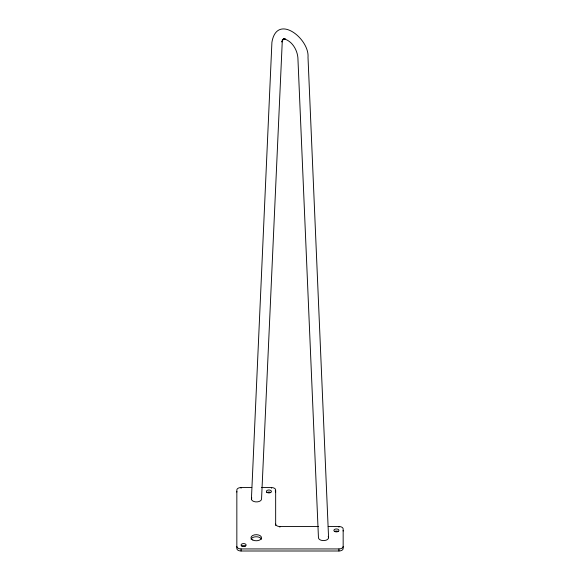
<?xml version="1.0" encoding="UTF-8"?>
<svg xmlns="http://www.w3.org/2000/svg" width="580" height="580" viewBox="0 0 580 580"><rect width="100%" height="100%" fill="white"/><g stroke="black" fill="none" stroke-linecap="round" stroke-linejoin="round"><path stroke-width="0.87" d="M251.423 498.988L271.911 42.34C276.805 12.731 309.618 38.73 308.009 57.34L328.577 537.689M328.2 526.524L338.938 526.524A4.22 2.436 0 0 1 343.157 528.96L343.157 548.564A4.22 2.436 0 0 1 338.938 551L241.062 551A4.22 2.436 0 0 1 236.843 548.564L236.843 489.991A4.22 2.436 0 0 1 241.062 487.555L251.785 487.555M261.609 487.555L271.44 487.555A4.22 2.436 0 0 1 275.66 489.991L275.66 525.466M275.66 524.088A4.22 2.436 0 0 0 279.879 526.524L318.355 526.524M236.843 546.498A4.22 2.436 0 0 0 241.062 548.934L338.938 548.934A4.22 2.436 0 0 0 343.157 546.498M338.938 526.524L338.938 527.213M338.938 548.934L338.938 551M279.879 526.524L279.879 527.213M271.44 487.555L271.44 488.244M241.062 487.555L241.062 488.244M241.062 548.934L241.062 551M251.067 539.24A5.271 3.045 0 0 1 256.251 536.754A5.271 3.045 0 0 1 261.435 539.24M267.119 492.485A2.53 1.464 0 0 1 270.7 492.485M241.809 546.07A2.53 1.464 0 0 1 245.383 546.07M334.617 531.454A2.53 1.464 0 0 1 338.191 531.454M236.843 492.058A4.22 2.436 0 0 1 236.915 491.615M275.188 490.941A4.22 2.436 0 0 1 275.66 492.058M343.084 530.584A4.22 2.436 0 0 1 343.157 531.026M251.807 497.865A5.068 2.922 0 0 0 255.497 501.86A5.068 2.922 0 0 0 261.551 498.988L282.3 40.607L281.865 41.963L283.366 38.983L282.25 40.035L284.932 38.635L283.475 39.078L285.179 39.078L283.678 38.751C291.95 40.803 297.134 49.561 297.888 57.637L318.449 537.682A5.068 2.922 0 0 0 324.503 540.553A5.068 2.922 0 0 0 328.193 536.565M252.829 540.045A5.271 3.045 0 0 0 261.435 538.284A5.271 3.045 0 0 0 254.489 534.861A5.271 3.045 0 0 0 252.829 540.045M266.923 492.362A2.53 1.464 0 0 0 271.259 491.992A2.53 1.464 0 0 0 268.54 490.006A2.53 1.464 0 0 0 266.923 492.362M242.331 546.302A2.53 1.464 0 0 0 246.13 545.033A2.53 1.464 0 0 0 242.331 543.772A2.53 1.464 0 0 0 242.331 546.302M334.421 531.331A2.53 1.464 0 0 0 338.756 530.961A2.53 1.464 0 0 0 336.037 528.975A2.53 1.464 0 0 0 334.421 531.331"/></g></svg>
